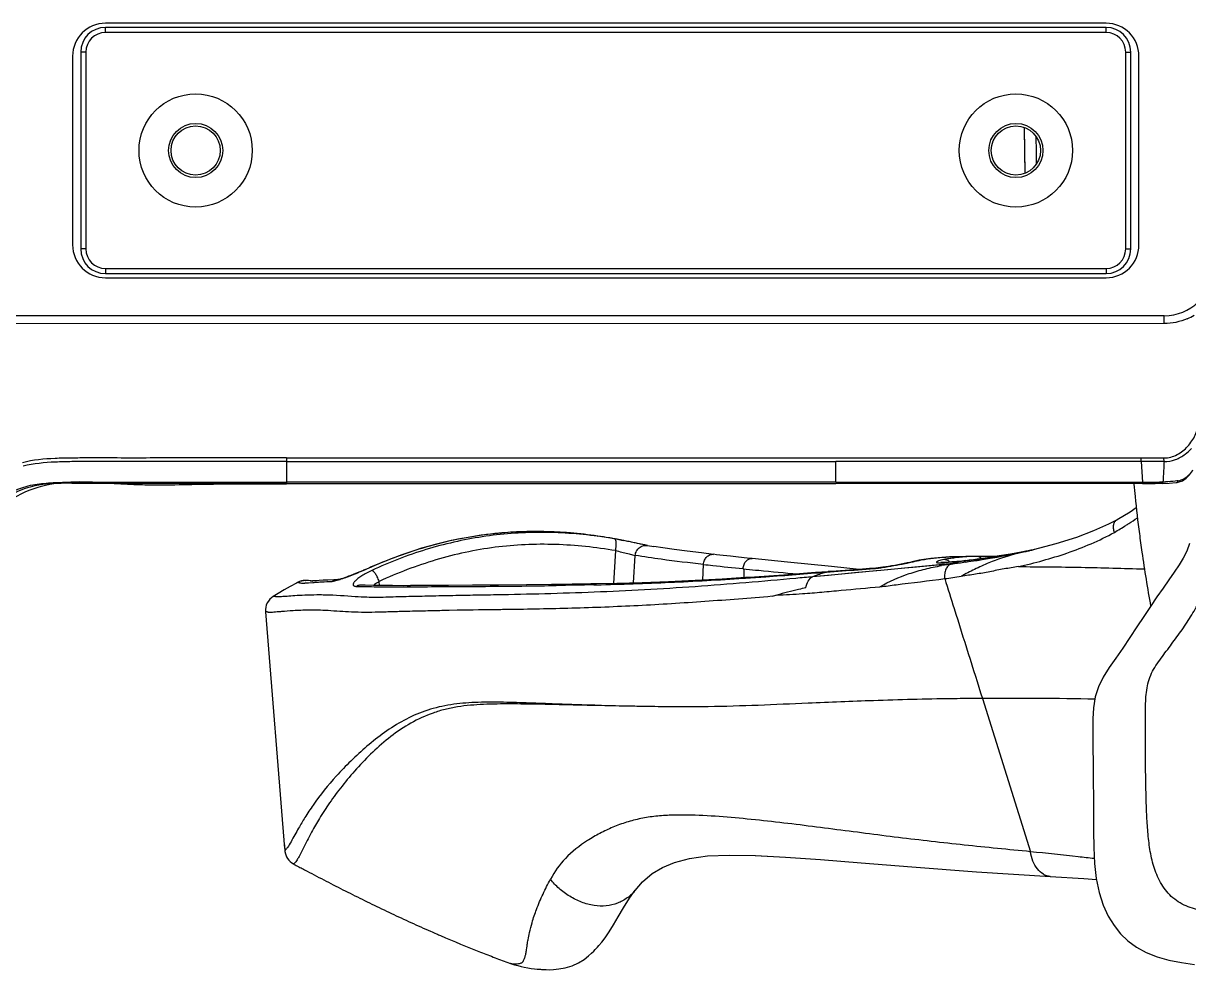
# Model space of a CAD drawing. Header units: millimetres. Extents: x -73584 to -37571, y -61249 to -50748.
# Drawn here: x -53164.8 to -53093.7, y -59255.7 to -59198 of the extents above; entities that cross this region are included whole.
import ezdxf

# ---------------------------------------------------------------- set-up
doc = ezdxf.new("R2010")
doc.units = ezdxf.units.MM
doc.header["$LTSCALE"] = 200
doc.layers.add('DIM', color=3, linetype='Continuous')
doc.layers.add('LAY0001_1', color=7, linetype='Continuous')

# ---------------------------------------------------------------- blocks, each defined once
blk = doc.blocks.new('12586')
at = {"color": 7, "linetype": 'Continuous'}
for p, q in [((-40186.147, -54871.671), (-40247.147, -54871.671)), ((-40247.147, -54872.231), (-40247.147, -54871.921)), ((-40186.147, -54871.921), (-40247.147, -54871.921)), ((-40186.147, -54872.231), (-40247.147, -54872.231)), ((-40186.147, -54872.231), (-40186.147, -54871.921)), ((-40249.147, -54873.671), (-40249.147, -54885.171)), ((-40248.647, -54873.421), (-40248.647, -54885.421)), ((-40248.337, -54873.421), (-40248.647, -54873.421)), ((-40248.337, -54873.421), (-40248.337, -54885.421)), ((-40184.957, -54885.421), (-40184.957, -54873.421)), ((-40184.957, -54873.421), (-40184.647, -54873.421)), ((-40184.647, -54885.421), (-40184.647, -54873.421)), ((-40184.147, -54885.171), (-40184.147, -54873.671)), ((-40191.154, -54878.014), (-40191.103, -54880.81)), ((-40190.401, -54879.475), (-40190.413, -54878.585)), ((-40190.401, -54879.475), (-40190.412, -54878.585)), ((-40190.39, -54880.222), (-40190.401, -54879.475)), ((-40190.391, -54880.222), (-40190.401, -54879.475)), ((-40248.337, -54885.421), (-40248.647, -54885.421)), ((-40184.957, -54885.421), (-40184.647, -54885.421)), ((-40247.147, -54886.611), (-40247.147, -54886.921)), ((-40247.147, -54886.611), (-40186.147, -54886.611)), ((-40247.147, -54886.921), (-40186.147, -54886.921)), ((-40247.147, -54887.171), (-40186.147, -54887.171)), ((-40186.147, -54886.611), (-40186.147, -54886.921)), ((-40182.606, -54889.487), (-40262.049, -54889.487)), ((-40182.606, -54889.971), (-40260.956, -54889.975)), ((-40182.606, -54889.971), (-40182.606, -54889.487)), ((-40236.1, -54898.155), (-40236.1, -54899.712)), ((-40236.1, -54898.155), (-40202.614, -54898.155)), ((-40236.1, -54898.376), (-40202.614, -54898.375)), ((-40202.614, -54898.155), (-40184.018, -54898.154)), ((-40202.614, -54899.625), (-40202.614, -54898.375)), ((-40184.018, -54898.375), (-40202.614, -54898.375)), ((-40184.018, -54898.375), (-40184.018, -54898.154)), ((-40182.621, -54898.373), (-40184.018, -54898.375)), ((-40184.018, -54898.375), (-40183.936, -54899.622)), ((-40182.621, -54898.373), (-40182.622, -54898.153)), ((-40237.356, -54899.625), (-40236.1, -54899.625)), ((-40237.356, -54899.626), (-40236.1, -54899.626)), ((-40202.614, -54899.625), (-40236.1, -54899.625)), ((-40236.1, -54899.712), (-40202.614, -54899.708)), ((-40202.614, -54899.625), (-40183.936, -54899.622)), ((-40183.933, -54899.705), (-40202.614, -54899.708)), ((-40182.895, -54899.619), (-40182.686, -54899.617)), ((-40182.895, -54899.619), (-40182.686, -54899.617))]:
    blk.add_line(p, q, dxfattribs=at)
for points in [[(-40191.154, -54878.014), (-40191.127, -54879.551), (-40191.102, -54880.81)], [(-40182.621, -54898.373), (-40182.854, -54898.374), (-40183.086, -54898.374), (-40183.319, -54898.374), (-40183.552, -54898.375), (-40183.785, -54898.375), (-40184.018, -54898.375)], [(-40181.825, -54899.643), (-40181.757, -54899.631), (-40181.501, -54899.541), (-40181.27, -54899.392), (-40181.066, -54899.193), (-40180.892, -54898.942), (-40180.858, -54898.877)], [(-40182.683, -54899.705), (-40182.297, -54899.69), (-40181.871, -54899.649), (-40181.824, -54899.643)], [(-40181.059, -54903.363), (-40181.224, -54903.828), (-40181.444, -54904.256), (-40181.706, -54904.676), (-40182.005, -54905.12), (-40182.331, -54905.587), (-40182.682, -54906.089), (-40183.053, -54906.626), (-40183.442, -54907.2), (-40183.847, -54907.806), (-40184.273, -54908.448), (-40184.704, -54909.099), (-40185.129, -54909.739), (-40185.551, -54910.357), (-40185.958, -54910.932), (-40186.321, -54911.504), (-40186.61, -54912.098), (-40186.812, -54912.72), (-40186.919, -54913.375), (-40186.958, -54914.056), (-40186.966, -54914.76), (-40186.961, -54915.489)], [(-40186.961, -54915.489), (-40186.942, -54917.053), (-40186.933, -54917.902), (-40186.927, -54918.812), (-40186.922, -54919.835), (-40186.919, -54920.887), (-40186.908, -54921.889), (-40186.864, -54922.857), (-40186.757, -54923.782), (-40186.574, -54924.641), (-40186.323, -54925.403), (-40186.015, -54926.074), (-40185.668, -54926.646), (-40185.275, -54927.145), (-40184.821, -54927.585), (-40184.302, -54927.966), (-40183.703, -54928.292), (-40183.038, -54928.552), (-40182.321, -54928.752), (-40181.564, -54928.901), (-40180.77, -54929.01)]]:
    blk.add_lwpolyline(points, dxfattribs=at)
for centre, radius in [((-40241.647, -54879.421), 3.45), ((-40191.647, -54879.421), 3.45), ((-40241.647, -54879.421), 1.65), ((-40241.647, -54879.421), 1.5), ((-40191.647, -54879.421), 1.65), ((-40191.647, -54879.421), 1.5)]:
    blk.add_circle(centre, radius, dxfattribs=at)
for centre, radius, start, end in [((-40247.147, -54873.671), 2, 90, 180), ((-40247.147, -54873.421), 1.5, 90, 180), ((-40247.147, -54873.421), 1.19, 90, 180), ((-40186.147, -54873.671), 2, 0, 90), ((-40186.147, -54873.421), 1.5, 0, 90), ((-40186.147, -54873.421), 1.19, 0, 90), ((-40247.147, -54885.171), 2, 180, 270), ((-40247.147, -54885.421), 1.5, 180, 270), ((-40247.147, -54885.421), 1.19, 180, 270), ((-40186.147, -54885.171), 2, 270, 0), ((-40186.147, -54885.421), 1.5, 270, 0), ((-40186.147, -54885.421), 1.19, 270, 0), ((-40182.606, -54886.487), 3, 270, 357), ((-40182.576, -54886.524), 3.435, 293.48593, 301.57318), ((-40183.95, -54403.374), 494.781, 269.99214, 270.15387), ((-40183.56, -54865.466), 34.158, 269.36885, 270.41534), ((-40183.936, -54807.815), 91.89, 270.00206, 270.78114), ((-40184.209, -54780.515), 119.111, 270.4315, 270.63223), ((-40182.74, -54892.624), 6.993, 270.44537, 271.74839)]:
    blk.add_arc(centre, radius, start, end, dxfattribs=at)
for points in [[(-40181.207, -54889.674), (-40181.644, -54889.864), (-40182.129, -54889.966), (-40182.606, -54889.971)], [(-40181.323, -54897.921), (-40181.185, -54897.818), (-40181.056, -54897.7), (-40180.939, -54897.572)]]:
    blk.add_open_spline(points, degree=3, dxfattribs=at)
for points, knots in [([(-40182.622, -54898.153), (-40182.347, -54898.153), (-40181.791, -54898.005), (-40181.141, -54897.471), (-40180.682, -54896.773), (-40180.511, -54896.243), (-40180.454, -54895.974)], [0, 0, 0, 0, 0.249729, 0.499767, 0.750008, 1, 1, 1, 1]), ([(-40182.621, -54898.373), (-40182.386, -54898.373), (-40181.919, -54898.288), (-40181.507, -54898.059), (-40181.323, -54897.921)], [0, 0, 0, 0, 0.505443, 1, 1, 1, 1]), ([(-40236.1, -54898.156), (-40237.443, -54898.156), (-40240.13, -54898.157), (-40243.49, -54898.155), (-40246.176, -54898.16), (-40247.855, -54898.151), (-40249.2, -54898.159), (-40250.542, -54898.185), (-40251.554, -54898.28), (-40252.204, -54898.443)], [0, 0, 0, 0, 0.250029, 0.500048, 0.625089, 0.749955, 0.812497, 0.875288, 1, 1, 1, 1]), ([(-40236.1, -54898.376), (-40237.443, -54898.376), (-40240.13, -54898.377), (-40243.489, -54898.374), (-40246.176, -54898.379), (-40247.854, -54898.37), (-40249.195, -54898.378), (-40250.518, -54898.406), (-40251.514, -54898.498), (-40252.149, -54898.658)], [0, 0, 0, 0, 0.250891, 0.501775, 0.627241, 0.752539, 0.815114, 0.877624, 1, 1, 1, 1]), ([(-40182.621, -54898.373), (-40182.625, -54898.473), (-40182.645, -54898.888), (-40182.665, -54899.302), (-40182.686, -54899.617)], [0, 0, 0, 0, 0.241128, 1, 1, 1, 1]), ([(-40181.752, -54899.543), (-40181.693, -54899.533), (-40181.454, -54899.47), (-40181.243, -54899.32), (-40181.116, -54899.184)], [0, 0, 0, 0, 0.242362, 1, 1, 1, 1]), ([(-40236.1, -54899.712), (-40236.951, -54899.711), (-40238.654, -54899.706), (-40241.209, -54899.704), (-40243.764, -54899.707), (-40246.321, -54899.7), (-40248.866, -54899.726), (-40251.029, -54899.656), (-40252.663, -54900.222), (-40253.745, -54900.937), (-40254.592, -54901.908), (-40255.093, -54902.598), (-40255.356, -54902.935)], [0, 0, 0, 0, 0.124879, 0.249769, 0.37466, 0.49955, 0.624428, 0.749305, 0.812272, 0.874888, 0.93725, 1, 1, 1, 1]), ([(-40254.666, -54901.949), (-40254.421, -54901.658), (-40253.947, -54901.088), (-40253.12, -54900.345), (-40252.119, -54899.875), (-40251.025, -54899.694), (-40249.904, -54899.633), (-40248.767, -54899.626), (-40247.627, -54899.623), (-40246.105, -54899.627), (-40244.203, -54899.625), (-40241.921, -54899.625), (-40239.638, -54899.626), (-40238.116, -54899.626), (-40237.356, -54899.626)], [0, 0, 0, 0, 0.062968, 0.12315, 0.182735, 0.243492, 0.305968, 0.368988, 0.432009, 0.495142, 0.621361, 0.747569, 0.873787, 1, 1, 1, 1]), ([(-40252.743, -54900.584), (-40252.135, -54900.239), (-40250.823, -54899.695), (-40248.705, -54899.547), (-40246.956, -54899.682), (-40245.545, -54899.767), (-40244.14, -54899.799), (-40242.392, -54899.778), (-40240.296, -54899.733), (-40238.199, -54899.735), (-40236.8, -54899.741), (-40236.1, -54899.741)], [0, 0, 0, 0, 0.124871, 0.248647, 0.374984, 0.438198, 0.500961, 0.625697, 0.750209, 0.875052, 1, 1, 1, 1]), ([(-40184.463, -54899.757), (-40184.439, -54900.006), (-40184.338, -54901.011), (-40184.22, -54902.014), (-40184.122, -54902.768)], [0, 0, 0, 0, 0.247115, 1, 1, 1, 1]), ([(-40183.936, -54899.622), (-40183.936, -54899.638), (-40183.934, -54899.67), (-40183.936, -54899.693), (-40183.933, -54899.716), (-40183.933, -54899.708), (-40183.933, -54899.705)], [0, 0, 0, 0, 0.487053, 0.88591, 0.918155, 1, 1, 1, 1]), ([(-40182.683, -54899.704), (-40182.684, -54899.701), (-40182.683, -54899.672), (-40182.685, -54899.643), (-40182.686, -54899.617)], [0, 0, 0, 0, 0.080034, 1, 1, 1, 1]), ([(-40181.752, -54899.543), (-40181.814, -54899.553), (-40182.071, -54899.589), (-40182.33, -54899.607), (-40182.527, -54899.614)], [0, 0, 0, 0, 0.241854, 1, 1, 1, 1]), ([(-40181.824, -54899.643), (-40181.816, -54899.642), (-40181.776, -54899.624), (-40181.76, -54899.576), (-40181.752, -54899.543)], [0, 0, 0, 0, 0.19033, 1, 1, 1, 1]), ([(-40173.907, -54926.043), (-40174.264, -54926.042), (-40174.983, -54926.038), (-40176.061, -54926.027), (-40177.143, -54926.007), (-40178.224, -54925.972), (-40179.302, -54925.905), (-40180.196, -54925.783), (-40180.893, -54925.6), (-40181.398, -54925.407), (-40181.872, -54925.142), (-40182.282, -54924.788), (-40182.622, -54924.369), (-40182.9, -54923.91), (-40183.119, -54923.425), (-40183.342, -54922.752), (-40183.514, -54921.877), (-40183.622, -54920.809), (-40183.682, -54919.731), (-40183.717, -54918.65), (-40183.738, -54917.569), (-40183.749, -54916.488), (-40183.752, -54915.406), (-40183.753, -54914.505), (-40183.75, -54913.785), (-40183.749, -54913.245), (-40183.73, -54912.705), (-40183.665, -54912.17), (-40183.535, -54911.647), (-40183.328, -54911.147), (-40183.044, -54910.685), (-40182.618, -54910.104), (-40182.068, -54909.389), (-40181.54, -54908.659), (-40181.143, -54908.058), (-40180.765, -54907.445), (-40180.317, -54906.661), (-40179.9, -54905.86), (-40179.589, -54905.209), (-40179.293, -54904.553), (-40179.037, -54903.878), (-40178.886, -54903.267), (-40178.826, -54902.912), (-40178.787, -54902.555), (-40178.771, -54902.106), (-40178.774, -54901.566), (-40178.773, -54901.024), (-40178.773, -54900.663), (-40178.773, -54900.483)], [0, 0, 0, 0, 0.031071, 0.062409, 0.09375, 0.125084, 0.156444, 0.187635, 0.203244, 0.218953, 0.234579, 0.250142, 0.265746, 0.281253, 0.296631, 0.31197, 0.342748, 0.37387, 0.405227, 0.436551, 0.467852, 0.499193, 0.53056, 0.561861, 0.577491, 0.593148, 0.608791, 0.624388, 0.639958, 0.655507, 0.671171, 0.686929, 0.718158, 0.749534, 0.765195, 0.780797, 0.812136, 0.843592, 0.859268, 0.874883, 0.906112, 0.921777, 0.929584, 0.93737, 0.952948, 0.968605, 0.984314, 1, 1, 1, 1]), ([(-40184.122, -54902.768), (-40184.073, -54903.143), (-40183.872, -54904.622), (-40183.635, -54906.096), (-40183.436, -54907.192)], [0, 0, 0, 0, 0.253272, 1, 1, 1, 1])]:
    blk.add_open_spline(points, degree=3, knots=knots, dxfattribs=at)
at = {"layer": 'LAY0001_1', "color": 7, "linetype": 'Continuous'}
for p, q in [((-40185.481, -54901.915), (-40185.999, -54902.182)), ((-40185.483, -54901.916), (-40185.481, -54901.915)), ((-40217.142, -54902.913), (-40217.14, -54902.913)), ((-40215.844, -54903.135), (-40216.093, -54903.09)), ((-40215.899, -54903.123), (-40215.927, -54903.118)), ((-40215.861, -54903.131), (-40215.909, -54903.121)), ((-40215.758, -54903.151), (-40215.848, -54903.134)), ((-40214.105, -54903.489), (-40213.727, -54903.55)), ((-40189.216, -54903.39), (-40190.603, -54903.75)), ((-40216.048, -54903.802), (-40216.173, -54905.805)), ((-40214.956, -54905.771), (-40214.852, -54904.095)), ((-40210.807, -54903.942), (-40211.688, -54903.833)), ((-40210.079, -54904.028), (-40210.807, -54903.942)), ((-40209.904, -54904.048), (-40210.08, -54904.027)), ((-40195.613, -54904.187), (-40195.594, -54904.186)), ((-40195.168, -54904.179), (-40195.594, -54904.186)), ((-40194.692, -54904.167), (-40195.168, -54904.179)), ((-40194.329, -54904.156), (-40194.692, -54904.167)), ((-40194.046, -54904.15), (-40194.329, -54904.156)), ((-40193.887, -54904.149), (-40194.039, -54904.15)), ((-40193.851, -54904.304), (-40193.746, -54904.288)), ((-40193.851, -54904.304), (-40193.746, -54904.289)), ((-40193.825, -54904.299), (-40193.851, -54904.304)), ((-40191.016, -54903.839), (-40191.334, -54903.901)), ((-40190.894, -54903.815), (-40191.038, -54903.844)), ((-40191.038, -54903.844), (-40191.016, -54903.839)), ((-40191.016, -54903.839), (-40190.99, -54903.834)), ((-40191.016, -54903.839), (-40190.989, -54903.834)), ((-40190.731, -54903.78), (-40190.894, -54903.815)), ((-40190.847, -54903.804), (-40190.789, -54903.792)), ((-40190.847, -54903.805), (-40190.789, -54903.794)), ((-40190.789, -54903.792), (-40190.603, -54903.75)), ((-40190.789, -54903.794), (-40190.743, -54903.783)), ((-40190.743, -54903.783), (-40190.683, -54903.769)), ((-40190.579, -54903.745), (-40190.731, -54903.78)), ((-40190.683, -54903.769), (-40190.603, -54903.751)), ((-40190.541, -54903.736), (-40190.603, -54903.75)), ((-40231.229, -54904.921), (-40231.407, -54904.998)), ((-40231.055, -54904.845), (-40231.234, -54904.924)), ((-40230.98, -54904.811), (-40231.059, -54904.847)), ((-40230.98, -54904.811), (-40231.055, -54904.845)), ((-40230.98, -54904.811), (-40230.946, -54904.809)), ((-40230.946, -54904.809), (-40230.975, -54904.821)), ((-40210.73, -54905.598), (-40210.692, -54904.645)), ((-40208.228, -54904.914), (-40208.082, -54904.928)), ((-40201.195, -54904.945), (-40202.893, -54904.776)), ((-40200.175, -54905.039), (-40202.676, -54905.274)), ((-40200.567, -54904.898), (-40201.195, -54904.945)), ((-40200.773, -54904.926), (-40200.273, -54904.887)), ((-40200.773, -54904.926), (-40200.273, -54904.887)), ((-40200.192, -54904.869), (-40200.567, -54904.898)), ((-40200.193, -54904.869), (-40200.273, -54904.887)), ((-40199.872, -54905.011), (-40200.175, -54905.039)), ((-40198.429, -54904.872), (-40199.873, -54905.01)), ((-40198.428, -54904.873), (-40199.872, -54905.011)), ((-40196.959, -54904.731), (-40198.429, -54904.872)), ((-40197.934, -54904.825), (-40198.428, -54904.873)), ((-40197.968, -54904.483), (-40198.118, -54904.516)), ((-40197.971, -54904.483), (-40197.968, -54904.483)), ((-40197.968, -54904.483), (-40197.906, -54904.474)), ((-40197.968, -54904.488), (-40197.906, -54904.474)), ((-40196.204, -54904.658), (-40197.934, -54904.825)), ((-40195.465, -54904.587), (-40196.959, -54904.731)), ((-40195.888, -54904.628), (-40196.204, -54904.658)), ((-40195.953, -54904.529), (-40195.751, -54904.511)), ((-40195.899, -54904.519), (-40195.953, -54904.529)), ((-40195.95, -54904.528), (-40195.749, -54904.51)), ((-40195.55, -54904.489), (-40195.899, -54904.519)), ((-40195.465, -54904.587), (-40195.888, -54904.628)), ((-40195.789, -54904.644), (-40195.589, -54904.617)), ((-40195.788, -54904.644), (-40195.59, -54904.618)), ((-40195.749, -54904.51), (-40195.348, -54904.475)), ((-40195.348, -54904.475), (-40195.148, -54904.458)), ((-40195.348, -54904.475), (-40195.149, -54904.458)), ((-40195.149, -54904.458), (-40194.754, -54904.423)), ((-40195.148, -54904.458), (-40194.751, -54904.422)), ((-40194.83, -54904.513), (-40194.699, -54904.494)), ((-40194.83, -54904.513), (-40194.698, -54904.494)), ((-40194.71, -54904.415), (-40194.751, -54904.422)), ((-40194.749, -54904.422), (-40194.448, -54904.383)), ((-40194.449, -54904.384), (-40194.298, -54904.364)), ((-40194.448, -54904.383), (-40194.298, -54904.364)), ((-40194.298, -54904.364), (-40194.148, -54904.344)), ((-40194.298, -54904.364), (-40194.149, -54904.344)), ((-40235.431, -54905.742), (-40235.506, -54905.783)), ((-40235.431, -54905.742), (-40235.43, -54905.742)), ((-40235.313, -54905.688), (-40235.429, -54905.741)), ((-40235.426, -54905.74), (-40235.425, -54905.739)), ((-40235.197, -54905.651), (-40235.316, -54905.689)), ((-40235.196, -54905.651), (-40235.23, -54905.662)), ((-40235.127, -54905.637), (-40235.196, -54905.651)), ((-40235.119, -54905.635), (-40235.121, -54905.636)), ((-40235.109, -54905.633), (-40235.119, -54905.635)), ((-40235.094, -54905.631), (-40235.109, -54905.633)), ((-40235.078, -54905.629), (-40235.095, -54905.631)), ((-40235.061, -54905.626), (-40235.079, -54905.629)), ((-40235.044, -54905.624), (-40235.061, -54905.626)), ((-40235.028, -54905.623), (-40235.045, -54905.624)), ((-40235.012, -54905.621), (-40235.029, -54905.623)), ((-40234.996, -54905.62), (-40235.013, -54905.621)), ((-40234.982, -54905.619), (-40234.997, -54905.62)), ((-40234.97, -54905.618), (-40234.983, -54905.619)), ((-40234.96, -54905.618), (-40234.971, -54905.618)), ((-40234.786, -54905.615), (-40234.969, -54905.617)), ((-40234.964, -54905.618), (-40234.961, -54905.618)), ((-40234.963, -54905.618), (-40234.95, -54905.617)), ((-40234.948, -54905.617), (-40234.961, -54905.618)), ((-40234.948, -54905.617), (-40234.953, -54905.618)), ((-40234.769, -54905.617), (-40234.777, -54905.617)), ((-40234.582, -54905.653), (-40234.769, -54905.617)), ((-40234.767, -54905.759), (-40234.494, -54905.739)), ((-40234.764, -54905.758), (-40234.492, -54905.739)), ((-40234.496, -54905.687), (-40234.582, -54905.653)), ((-40232.94, -54905.566), (-40232.95, -54905.567)), ((-40232.901, -54905.557), (-40232.94, -54905.566)), ((-40232.918, -54905.566), (-40232.92, -54905.566)), ((-40232.842, -54905.542), (-40232.902, -54905.557)), ((-40230.448, -54905.925), (-40230.457, -54905.676)), ((-40230.448, -54905.925), (-40230.457, -54905.676)), ((-40208.25, -54905.483), (-40208.126, -54905.475)), ((-40208.25, -54905.483), (-40208.126, -54905.475)), ((-40202.677, -54905.274), (-40204.041, -54905.399)), ((-40203.08, -54905.311), (-40204.041, -54905.399)), ((-40203.202, -54905.108), (-40203.104, -54905.102)), ((-40203.201, -54905.108), (-40202.724, -54905.074)), ((-40203.105, -54905.084), (-40203.201, -54905.108)), ((-40203.101, -54905.084), (-40203.105, -54905.084)), ((-40203.104, -54905.102), (-40202.724, -54905.074)), ((-40202.676, -54905.274), (-40203.08, -54905.311)), ((-40231.588, -54905.905), (-40231.59, -54905.905)), ((-40231.584, -54905.905), (-40231.588, -54905.905)), ((-40228.746, -54906.008), (-40228.522, -54906.006)), ((-40220.114, -54905.936), (-40219.664, -54905.926)), ((-40220.112, -54905.934), (-40219.931, -54905.931)), ((-40219.931, -54905.931), (-40219.663, -54905.926)), ((-40217.377, -54905.888), (-40217.201, -54905.883)), ((-40217.377, -54905.888), (-40217.202, -54905.883)), ((-40237.39, -54907.526), (-40236.22, -54921.946)), ((-40228.587, -54907.503), (-40228.645, -54907.504)), ((-40228.587, -54907.505), (-40228.644, -54907.507)), ((-40225.695, -54907.439), (-40226.183, -54907.449)), ((-40224.735, -54907.423), (-40224.806, -54907.424)), ((-40224.734, -54907.423), (-40224.806, -54907.424)), ((-40224.399, -54907.417), (-40224.735, -54907.423)), ((-40224.237, -54907.415), (-40224.399, -54907.417)), ((-40224.234, -54907.416), (-40224.397, -54907.418)), ((-40193.689, -54912.81), (-40190.757, -54922.147)), ((-40236.237, -54921.731), (-40236.208, -54922.089)), ((-40236.226, -54921.862), (-40236.213, -54922.034)), ((-40236.208, -54922.089), (-40236.208, -54922.09)), ((-40236.208, -54922.089), (-40236.208, -54922.089)), ((-40236.208, -54922.089), (-40236.208, -54922.09)), ((-40236.208, -54922.09), (-40236.208, -54922.09)), ((-40214.845, -54924.49), (-40214.858, -54924.507)), ((-40222.514, -54928.932), (-40222.386, -54928.976))]:
    blk.add_line(p, q, dxfattribs=at)
for points in [[(-40184.312, -54901.186), (-40184.689, -54901.451), (-40185.483, -54901.916)], [(-40185.999, -54902.182), (-40186.913, -54902.595), (-40187.956, -54902.992), (-40189.216, -54903.39), (-40190.133, -54903.628)], [(-40217.142, -54902.913), (-40218.647, -54902.736), (-40220.517, -54902.639), (-40222.385, -54902.68), (-40224.241, -54902.865), (-40226.074, -54903.192), (-40227.874, -54903.657), (-40229.632, -54904.255), (-40230.98, -54904.811)], [(-40215.726, -54903.157), (-40215.798, -54903.143), (-40215.862, -54903.131)], [(-40214.715, -54903.362), (-40214.78, -54903.348), (-40214.848, -54903.334), (-40214.918, -54903.319), (-40214.992, -54903.303), (-40215.069, -54903.287), (-40215.147, -54903.271), (-40215.229, -54903.254), (-40215.313, -54903.238), (-40215.398, -54903.22), (-40215.486, -54903.203), (-40215.575, -54903.186), (-40215.666, -54903.168), (-40215.758, -54903.151)], [(-40215.54, -54903.192), (-40215.54, -54903.192), (-40215.539, -54903.191), (-40215.54, -54903.19), (-40215.539, -54903.19), (-40215.54, -54903.189), (-40215.539, -54903.188), (-40215.539, -54903.188), (-40215.539, -54903.187), (-40215.539, -54903.186), (-40215.539, -54903.186), (-40215.539, -54903.185), (-40215.539, -54903.185), (-40215.539, -54903.184)], [(-40214.391, -54903.431), (-40214.486, -54903.411), (-40214.538, -54903.4), (-40214.594, -54903.388), (-40214.715, -54903.362)], [(-40214.105, -54903.489), (-40214.107, -54903.489), (-40214.116, -54903.487), (-40214.127, -54903.485), (-40214.143, -54903.482), (-40214.163, -54903.479), (-40214.186, -54903.474), (-40214.212, -54903.469), (-40214.241, -54903.463), (-40214.274, -54903.456), (-40214.31, -54903.448), (-40214.349, -54903.44), (-40214.391, -54903.431)], [(-40211.688, -54903.833), (-40212.477, -54903.729), (-40213.16, -54903.634), (-40213.727, -54903.55)], [(-40207.728, -54904.285), (-40208.023, -54904.253), (-40208.548, -54904.197), (-40209.035, -54904.145), (-40209.487, -54904.095), (-40209.904, -54904.048)], [(-40202.893, -54904.776), (-40205.562, -54904.508), (-40207.728, -54904.285)], [(-40195.616, -54904.187), (-40196.162, -54904.21), (-40196.841, -54904.278), (-40197.539, -54904.392), (-40197.97, -54904.484)], [(-40193.824, -54904.299), (-40194.001, -54904.323), (-40194.239, -54904.355), (-40194.487, -54904.387), (-40194.71, -54904.415)], [(-40193.374, -54904.156), (-40193.551, -54904.153), (-40193.725, -54904.15), (-40193.887, -54904.149)], [(-40191.334, -54903.901), (-40191.981, -54904.017), (-40192.662, -54904.128), (-40193.375, -54904.236), (-40193.825, -54904.299)], [(-40192.924, -54904.168), (-40193.019, -54904.165), (-40193.195, -54904.161), (-40193.374, -54904.156)], [(-40231.4, -54904.995), (-40231.576, -54905.07), (-40231.739, -54905.138), (-40231.896, -54905.202), (-40232.047, -54905.262), (-40232.191, -54905.318), (-40232.327, -54905.37), (-40232.455, -54905.416), (-40232.571, -54905.457), (-40232.676, -54905.492), (-40232.767, -54905.52), (-40232.844, -54905.542)], [(-40201.188, -54904.945), (-40201.781, -54904.989), (-40202.347, -54905.03), (-40202.885, -54905.068), (-40203.101, -54905.083)], [(-40199.873, -54905.01), (-40201.289, -54905.144), (-40202.677, -54905.274)], [(-40198.118, -54904.516), (-40198.28, -54904.551), (-40198.458, -54904.588), (-40198.646, -54904.626), (-40198.838, -54904.664), (-40199.032, -54904.7), (-40199.223, -54904.735), (-40199.408, -54904.767), (-40199.584, -54904.795), (-40199.749, -54904.819), (-40199.9, -54904.839), (-40200.037, -54904.855), (-40200.156, -54904.866), (-40200.192, -54904.869)], [(-40195.899, -54904.519), (-40195.986, -54904.526), (-40196.061, -54904.53), (-40196.124, -54904.533), (-40196.174, -54904.534), (-40196.21, -54904.533), (-40196.216, -54904.533)], [(-40195.751, -54904.511), (-40195.549, -54904.493), (-40195.348, -54904.475)], [(-40194.696, -54904.413), (-40194.935, -54904.435), (-40195.239, -54904.461), (-40195.55, -54904.489)], [(-40194.751, -54904.422), (-40194.6, -54904.403), (-40194.449, -54904.384)], [(-40235.116, -54905.635), (-40235.087, -54905.63), (-40235.069, -54905.628), (-40235.104, -54905.633), (-40235.197, -54905.651)], [(-40234.587, -54905.653), (-40234.598, -54905.649), (-40234.786, -54905.615)], [(-40232.95, -54905.567), (-40233.226, -54905.576), (-40233.584, -54905.592), (-40233.874, -54905.609), (-40234.107, -54905.625), (-40234.287, -54905.637), (-40234.424, -54905.646), (-40234.525, -54905.651), (-40234.594, -54905.653), (-40234.637, -54905.653), (-40234.652, -54905.653)], [(-40231.567, -54905.066), (-40231.73, -54905.134), (-40231.886, -54905.198), (-40232.037, -54905.258), (-40232.181, -54905.315), (-40232.319, -54905.367), (-40232.447, -54905.414), (-40232.565, -54905.455), (-40232.672, -54905.49), (-40232.764, -54905.52), (-40232.842, -54905.542)], [(-40208.128, -54905.447), (-40209.548, -54905.535), (-40211.207, -54905.623), (-40212.832, -54905.696), (-40214.422, -54905.755), (-40215.976, -54905.801), (-40217.204, -54905.829)], [(-40203.105, -54905.084), (-40203.857, -54905.143), (-40204.843, -54905.219), (-40205.793, -54905.289), (-40206.706, -54905.353), (-40207.583, -54905.412), (-40208.128, -54905.447)], [(-40235.506, -54905.783), (-40235.878, -54905.988), (-40236.246, -54906.196), (-40236.609, -54906.409), (-40236.912, -54906.591)], [(-40228.516, -54905.933), (-40228.994, -54905.937), (-40229.638, -54905.935), (-40230.24, -54905.929), (-40230.8, -54905.919), (-40231.313, -54905.909), (-40231.584, -54905.905)], [(-40219.934, -54905.874), (-40221.484, -54905.89), (-40223.187, -54905.903), (-40224.769, -54905.912), (-40226.227, -54905.918), (-40227.556, -54905.924), (-40228.517, -54905.933)], [(-40217.203, -54905.829), (-40217.549, -54905.834), (-40218.135, -54905.843), (-40218.695, -54905.852), (-40219.23, -54905.861), (-40219.74, -54905.87), (-40219.936, -54905.874)], [(-40236.208, -54922.089), (-40236.206, -54922.114), (-40236.203, -54922.14), (-40236.199, -54922.164), (-40236.195, -54922.186), (-40236.192, -54922.206), (-40236.188, -54922.223), (-40236.185, -54922.236), (-40236.183, -54922.245), (-40236.183, -54922.247)], [(-40214.858, -54924.507), (-40214.413, -54923.989), (-40213.825, -54923.478), (-40213.191, -54923.099), (-40212.449, -54922.796), (-40211.541, -54922.552), (-40210.448, -54922.404), (-40209.121, -54922.351), (-40207.531, -54922.38), (-40205.693, -54922.475), (-40203.559, -54922.625), (-40201.084, -54922.824)], [(-40214.413, -54923.989), (-40213.825, -54923.478), (-40213.191, -54923.099), (-40212.449, -54922.796), (-40211.54, -54922.552), (-40210.446, -54922.404), (-40209.12, -54922.351), (-40207.53, -54922.38), (-40205.692, -54922.475), (-40203.558, -54922.625), (-40201.083, -54922.824)], [(-40201.084, -54922.824), (-40198, -54923.076), (-40194.048, -54923.365)], [(-40198.001, -54923.076), (-40194.048, -54923.365), (-40189.548, -54923.654)], [(-40189.552, -54923.654), (-40187.51, -54923.788), (-40186.745, -54923.841)], [(-40222.005, -54929.089), (-40221.807, -54929.139), (-40221.611, -54929.182), (-40221.399, -54929.223), (-40221.192, -54929.255), (-40220.997, -54929.28), (-40220.834, -54929.296), (-40220.734, -54929.304), (-40220.664, -54929.309), (-40220.619, -54929.313), (-40220.56, -54929.318), (-40220.442, -54929.326), (-40220.282, -54929.333), (-40220.091, -54929.335), (-40219.842, -54929.327), (-40219.503, -54929.293), (-40219.117, -54929.22), (-40218.703, -54929.093), (-40218.307, -54928.914), (-40217.966, -54928.707), (-40217.691, -54928.497), (-40217.507, -54928.333), (-40217.378, -54928.205), (-40217.287, -54928.109), (-40217.215, -54928.031), (-40217.153, -54927.961), (-40217.062, -54927.859), (-40216.894, -54927.659), (-40216.683, -54927.388), (-40216.437, -54927.035), (-40216.17, -54926.612), (-40215.885, -54926.121), (-40215.564, -54925.565), (-40215.201, -54924.985), (-40214.845, -54924.49)], [(-40222.384, -54928.976), (-40222.215, -54929.03), (-40222.005, -54929.089)]]:
    blk.add_lwpolyline(points, dxfattribs=at)
for centre, radius, start, end in [((-40220.907, -54926.854), 24.217, 93.64078, 95.34928), ((-40220.895, -54927.045), 24.409, 91.97164, 93.6408), ((-40220.888, -54927.275), 24.638, 89.41176, 91.97011), ((-40220.893, -54927.746), 25.109, 87.50001, 89.41015), ((-40220.922, -54928.396), 25.76, 85.26738, 87.49853), ((-40221.001, -54929.307), 26.675, 81.67691, 85.25949), ((-40198.371, -54880.833), 25.29, 300.21581, 302.07511), ((-40220.812, -54929.966), 27.287, 80.03998, 82.27508), ((-40219.772, -54922.865), 20.118, 78.9275, 79.22495), ((-40221.549, -54934), 31.388, 79.30896, 79.52861), ((-40215.778, -54904.167), 1.011, 84.92587, 88.09203), ((-40223.139, -54934.196), 31.929, 75.93661, 76.22868), ((-40219.038, -54903.306), 3.031, 350.5772, 353.12436), ((-40193.752, -54916.412), 12.276, 100.22452, 100.71124), ((-40193.791, -54916.194), 12.056, 99.07636, 100.2265), ((-40195.454, -54914.26), 10.075, 90.90343, 92.64014), ((-40193.848, -54915.836), 11.693, 97.40909, 99.07884), ((-40193.899, -54915.441), 11.295, 95.7067, 97.40874), ((-40193.925, -54915.19), 11.042, 95.03263, 95.70262), ((-40193.938, -54915.041), 10.892, 94.16249, 95.03304), ((-40193.956, -54914.786), 10.636, 92.01059, 94.16703), ((-40203.827, -54831.421), 73.563, 277.55955, 277.79222), ((-40194.035, -54904.52), 0.37, 76.17801, 90.6395), ((-40203.037, -54845.178), 59.898, 278.85793, 279.31694), ((-40201.986, -54844.902), 59.956, 277.89945, 279.39055), ((-40199.74, -54858.823), 45.855, 279.45971, 279.64297), ((-40198.764, -54864.475), 40.12, 279.6209, 280.88966), ((-40197.932, -54868.872), 35.645, 280.91174, 281.15337), ((-40198.421, -54870.328), 34.325, 282.17295, 282.46087), ((-40198.225, -54871.216), 33.415, 282.46042, 282.85798), ((-40197.653, -54870.286), 34.204, 281.23347, 281.47704), ((-40196.54, -54905.076), 11.693, 179.2048, 181.85238), ((-40233.635, -54485.15), 421.06, 274.21004, 274.47628), ((-40192.999, -54922.243), 17.819, 99.28559, 100.3019), ((-40192.914, -54922.755), 18.338, 99.02009, 99.28911), ((-40209.867, -54798.4), 107.173, 277.65592, 278.06577), ((-40191.437, -54920.607), 16.518, 103.28307, 104.11666), ((-40189.797, -54927.581), 23.683, 102.37135, 103.26555), ((-40187.736, -54936.892), 33.219, 102.19222, 102.40388), ((-40205.591, -54828.491), 76.78, 278.15595, 278.62257), ((-40204.068, -54838.588), 66.569, 278.62936, 278.86129), ((-40234.955, -54906.622), 1, 84.15938, 111.0021), ((-40232.886, -54906.493), 0.928, 106.50756, 118.80962), ((-40196.109, -54926.945), 22.96, 109.0923, 110.20842), ((-40196.319, -54926.341), 22.321, 108.33522, 109.0905), ((-40196.434, -54925.993), 21.953, 107.95322, 108.33416), ((-40211.184, -54799.57), 107.024, 278.16486, 278.70206), ((-40201.684, -55962.408), 1056.635, 90.851111, 90.974951), ((-40236.393, -54907.446), 1, 121.23119, 184.62517), ((-40197.986, -54937.197), 31.776, 105.03616, 105.56447), ((-40235.211, -54922.01), 1, 184.66757, 241.90757)]:
    blk.add_arc(centre, radius, start, end, dxfattribs=at)
for points, knots in [([(-40185.644, -54902.687), (-40185.668, -54902.61), (-40185.702, -54902.454), (-40185.696, -54902.227), (-40185.626, -54902.033), (-40185.533, -54901.943), (-40185.483, -54901.916)], [0, 0, 0, 0, 0.286452, 0.55987, 0.797748, 1, 1, 1, 1]), ([(-40184.941, -54902.262), (-40184.883, -54902.225), (-40184.647, -54902.075), (-40184.414, -54901.92), (-40184.242, -54901.8)], [0, 0, 0, 0, 0.249076, 1, 1, 1, 1]), ([(-40223.165, -54902.742), (-40224.504, -54902.868), (-40227.168, -54903.347), (-40229.715, -54904.26), (-40230.946, -54904.809)], [0, 0, 0, 0, 0.499519, 1, 1, 1, 1]), ([(-40217.144, -54902.926), (-40218.308, -54902.769), (-40220.66, -54902.606), (-40224.186, -54902.872), (-40227.638, -54903.661), (-40229.841, -54904.512), (-40230.91, -54905.007)], [0, 0, 0, 0, 0.249774, 0.499467, 0.749463, 1, 1, 1, 1]), ([(-40216.245, -54903.058), (-40216.312, -54903.046), (-40216.61, -54902.994), (-40216.908, -54902.947), (-40217.14, -54902.913)], [0, 0, 0, 0, 0.22473, 1, 1, 1, 1]), ([(-40191.494, -54904.775), (-40190.494, -54904.552), (-40188.488, -54904.005), (-40186.565, -54903.192), (-40185.644, -54902.687)], [0, 0, 0, 0, 0.493555, 1, 1, 1, 1]), ([(-40216.048, -54903.802), (-40217.259, -54903.6), (-40219.71, -54903.336), (-40223.408, -54903.496), (-40227.029, -54904.281), (-40229.338, -54905.16), (-40230.457, -54905.676)], [0, 0, 0, 0, 0.249773, 0.499465, 0.749442, 1, 1, 1, 1]), ([(-40216.011, -54903.102), (-40216.029, -54903.098), (-40216.107, -54903.083), (-40216.185, -54903.069), (-40216.245, -54903.058)], [0, 0, 0, 0, 0.233731, 1, 1, 1, 1]), ([(-40216.064, -54903.109), (-40216.066, -54903.106), (-40216.074, -54903.098), (-40216.084, -54903.091), (-40216.093, -54903.09)], [0, 0, 0, 0, 0.28679, 1, 1, 1, 1]), ([(-40216.029, -54903.669), (-40216.021, -54903.606), (-40216.011, -54903.487), (-40216.01, -54903.323), (-40216.024, -54903.198), (-40216.047, -54903.129), (-40216.064, -54903.109)], [0, 0, 0, 0, 0.333291, 0.632332, 0.859427, 1, 1, 1, 1]), ([(-40215.688, -54903.16), (-40215.676, -54903.161), (-40215.625, -54903.166), (-40215.575, -54903.176), (-40215.539, -54903.184)], [0, 0, 0, 0, 0.255724, 1, 1, 1, 1]), ([(-40214.851, -54904.095), (-40214.845, -54904), (-40214.793, -54903.819), (-40214.618, -54903.61), (-40214.379, -54903.485), (-40214.196, -54903.474), (-40214.105, -54903.489)], [0, 0, 0, 0, 0.265616, 0.506825, 0.741777, 1, 1, 1, 1]), ([(-40216.048, -54903.802), (-40215.798, -54903.856), (-40215.453, -54903.94), (-40215.055, -54904.043), (-40214.906, -54904.083), (-40214.852, -54904.095)], [0, 0, 0, 0, 0.623221, 0.864771, 1, 1, 1, 1]), ([(-40210.692, -54904.645), (-40211.552, -54904.549), (-40212.941, -54904.382), (-40214.325, -54904.182), (-40214.851, -54904.095)], [0, 0, 0, 0, 0.618746, 1, 1, 1, 1]), ([(-40210.692, -54904.645), (-40210.684, -54904.553), (-40210.64, -54904.382), (-40210.5, -54904.176), (-40210.308, -54904.042), (-40210.155, -54904.019), (-40210.08, -54904.028)], [0, 0, 0, 0, 0.287259, 0.538075, 0.764663, 1, 1, 1, 1]), ([(-40208.282, -54904.9), (-40208.275, -54904.81), (-40208.234, -54904.643), (-40208.108, -54904.439), (-40207.936, -54904.304), (-40207.796, -54904.278), (-40207.728, -54904.285)], [0, 0, 0, 0, 0.298273, 0.554814, 0.776622, 1, 1, 1, 1]), ([(-40197.906, -54904.474), (-40197.743, -54904.437), (-40197.087, -54904.3), (-40196.42, -54904.219), (-40195.918, -54904.196)], [0, 0, 0, 0, 0.250736, 1, 1, 1, 1]), ([(-40193.736, -54904.285), (-40193.751, -54904.27), (-40193.812, -54904.215), (-40193.887, -54904.175), (-40193.947, -54904.16)], [0, 0, 0, 0, 0.253552, 1, 1, 1, 1]), ([(-40191.183, -54903.881), (-40191.366, -54903.921), (-40192.084, -54904.098), (-40192.786, -54904.338), (-40193.296, -54904.549)], [0, 0, 0, 0, 0.252559, 1, 1, 1, 1]), ([(-40230.91, -54905.007), (-40231.019, -54905.06), (-40231.225, -54905.166), (-40231.508, -54905.33), (-40231.741, -54905.489), (-40231.914, -54905.637), (-40232.022, -54905.76), (-40232.063, -54905.868), (-40232.031, -54905.931), (-40231.985, -54905.959), (-40231.92, -54905.976), (-40231.871, -54905.979), (-40231.843, -54905.979)], [0, 0, 0, 0, 0.210939, 0.404097, 0.569557, 0.70226, 0.798369, 0.859327, 0.884435, 0.913568, 0.951318, 1, 1, 1, 1]), ([(-40230.975, -54904.821), (-40231.023, -54904.843), (-40231.22, -54904.93), (-40231.417, -54905.015), (-40231.566, -54905.078)], [0, 0, 0, 0, 0.247053, 1, 1, 1, 1]), ([(-40230.457, -54905.676), (-40230.49, -54905.582), (-40230.561, -54905.415), (-40230.68, -54905.208), (-40230.789, -54905.072), (-40230.871, -54905.012), (-40230.91, -54905.007)], [0, 0, 0, 0, 0.360688, 0.65731, 0.859328, 1, 1, 1, 1]), ([(-40210.692, -54904.645), (-40210.503, -54904.666), (-40209.701, -54904.754), (-40208.899, -54904.838), (-40208.286, -54904.9)], [0, 0, 0, 0, 0.235736, 1, 1, 1, 1]), ([(-40208.286, -54904.9), (-40208.281, -54904.9), (-40208.272, -54904.899), (-40208.258, -54904.907), (-40208.242, -54904.896), (-40208.234, -54904.908), (-40208.232, -54904.914)], [0, 0, 0, 0, 0.238533, 0.478726, 0.72434, 1, 1, 1, 1]), ([(-40208.082, -54904.928), (-40207.829, -54904.952), (-40206.784, -54905.051), (-40205.739, -54905.15), (-40204.948, -54905.226)], [0, 0, 0, 0, 0.242888, 1, 1, 1, 1]), ([(-40200.273, -54904.887), (-40200.253, -54904.885), (-40200.172, -54904.877), (-40200.091, -54904.869), (-40200.029, -54904.862)], [0, 0, 0, 0, 0.242161, 1, 1, 1, 1]), ([(-40200.029, -54904.862), (-40200.01, -54904.86), (-40199.93, -54904.851), (-40199.851, -54904.84), (-40199.791, -54904.832)], [0, 0, 0, 0, 0.242193, 1, 1, 1, 1]), ([(-40199.933, -54906.005), (-40199.376, -54905.67), (-40198.46, -54905.274), (-40197.183, -54904.914), (-40196.52, -54904.773), (-40196.185, -54904.712)], [0, 0, 0, 0, 0.489482, 0.743734, 1, 1, 1, 1]), ([(-40199.791, -54904.832), (-40199.557, -54904.799), (-40199.092, -54904.719), (-40198.63, -54904.629), (-40198.4, -54904.581)], [0, 0, 0, 0, 0.501436, 1, 1, 1, 1]), ([(-40198.4, -54904.581), (-40198.362, -54904.573), (-40198.218, -54904.542), (-40198.074, -54904.51), (-40197.968, -54904.488)], [0, 0, 0, 0, 0.264235, 1, 1, 1, 1]), ([(-40196.034, -54904.349), (-40196.096, -54904.361), (-40196.206, -54904.385), (-40196.334, -54904.418), (-40196.412, -54904.446), (-40196.453, -54904.464), (-40196.48, -54904.48), (-40196.497, -54904.495), (-40196.498, -54904.515), (-40196.479, -54904.526), (-40196.451, -54904.534), (-40196.41, -54904.541), (-40196.356, -54904.545), (-40196.26, -54904.547), (-40196.182, -54904.544), (-40196.126, -54904.541)], [0, 0, 0, 0, 0.214306, 0.384079, 0.448258, 0.498097, 0.533923, 0.556947, 0.572339, 0.592657, 0.625275, 0.672051, 0.733212, 0.808552, 1, 1, 1, 1]), ([(-40196.126, -54904.541), (-40196.112, -54904.54), (-40196.055, -54904.537), (-40195.997, -54904.533), (-40195.953, -54904.529)], [0, 0, 0, 0, 0.234738, 1, 1, 1, 1]), ([(-40195.589, -54904.617), (-40195.658, -54904.638), (-40195.793, -54904.725), (-40195.928, -54904.938), (-40195.998, -54905.209), (-40195.998, -54905.405), (-40195.986, -54905.505)], [0, 0, 0, 0, 0.206099, 0.442181, 0.710835, 1, 1, 1, 1]), ([(-40195.465, -54904.587), (-40195.476, -54904.593), (-40195.504, -54904.597), (-40195.558, -54904.607), (-40195.628, -54904.619), (-40195.709, -54904.632), (-40195.763, -54904.64), (-40195.789, -54904.645)], [0, 0, 0, 0, 0.115278, 0.250309, 0.509206, 0.758644, 1, 1, 1, 1]), ([(-40191.493, -54904.774), (-40191.785, -54904.82), (-40192.368, -54904.914), (-40193.092, -54905.058), (-40193.672, -54905.169), (-40194.253, -54905.266), (-40194.691, -54905.328), (-40194.983, -54905.367)], [0, 0, 0, 0, 0.250271, 0.500482, 0.625523, 0.75043, 1, 1, 1, 1]), ([(-40193.296, -54904.549), (-40193.592, -54904.672), (-40194.158, -54904.931), (-40194.709, -54905.22), (-40194.977, -54905.36)], [0, 0, 0, 0, 0.514006, 1, 1, 1, 1]), ([(-40191.494, -54904.775), (-40190.218, -54904.78), (-40187.659, -54904.807), (-40185.1, -54904.875), (-40183.816, -54904.919)], [0, 0, 0, 0, 0.498284, 1, 1, 1, 1]), ([(-40235.425, -54905.739), (-40235.416, -54905.736), (-40235.399, -54905.733), (-40235.376, -54905.734), (-40235.361, -54905.734), (-40235.343, -54905.727), (-40235.339, -54905.74), (-40235.328, -54905.753), (-40235.296, -54905.766), (-40235.236, -54905.776), (-40235.132, -54905.78), (-40235.047, -54905.776), (-40234.995, -54905.774)], [0, 0, 0, 0, 0.070169, 0.109993, 0.151826, 0.187072, 0.204108, 0.235881, 0.300063, 0.426653, 0.649009, 1, 1, 1, 1]), ([(-40234.995, -54905.774), (-40234.979, -54905.773), (-40234.902, -54905.769), (-40234.826, -54905.763), (-40234.767, -54905.759)], [0, 0, 0, 0, 0.219751, 1, 1, 1, 1]), ([(-40234.494, -54905.739), (-40234.468, -54905.738), (-40234.359, -54905.73), (-40234.25, -54905.722), (-40234.166, -54905.717)], [0, 0, 0, 0, 0.231824, 1, 1, 1, 1]), ([(-40234.166, -54905.717), (-40234.104, -54905.713), (-40233.826, -54905.696), (-40233.547, -54905.684), (-40233.331, -54905.678)], [0, 0, 0, 0, 0.22359, 1, 1, 1, 1]), ([(-40233.235, -54905.669), (-40233.244, -54905.67), (-40233.277, -54905.675), (-40233.31, -54905.679), (-40233.333, -54905.679)], [0, 0, 0, 0, 0.283223, 1, 1, 1, 1]), ([(-40233.093, -54905.639), (-40233.106, -54905.642), (-40233.153, -54905.653), (-40233.2, -54905.663), (-40233.235, -54905.669)], [0, 0, 0, 0, 0.273991, 1, 1, 1, 1]), ([(-40232.92, -54905.566), (-40232.94, -54905.566), (-40233.018, -54905.571), (-40233.095, -54905.586), (-40233.15, -54905.603)], [0, 0, 0, 0, 0.25757, 1, 1, 1, 1]), ([(-40232.414, -54905.418), (-40232.537, -54905.464), (-40232.762, -54905.544), (-40232.99, -54905.613), (-40233.093, -54905.639)], [0, 0, 0, 0, 0.553059, 1, 1, 1, 1]), ([(-40231.566, -54905.078), (-40231.638, -54905.108), (-40231.92, -54905.226), (-40232.203, -54905.339), (-40232.414, -54905.418)], [0, 0, 0, 0, 0.26004, 1, 1, 1, 1]), ([(-40208.103, -54905.759), (-40209.135, -54905.845), (-40211.197, -54906.005), (-40214.281, -54906.198), (-40217.336, -54906.342), (-40220.343, -54906.44), (-40222.805, -54906.492), (-40224.73, -54906.523), (-40226.131, -54906.55), (-40227.275, -54906.576), (-40228.168, -54906.596), (-40228.816, -54906.608), (-40229.445, -54906.625), (-40230.054, -54906.646), (-40230.64, -54906.658), (-40231.023, -54906.653), (-40231.21, -54906.647)], [0, 0, 0, 0, 0.134406, 0.26817, 0.400726, 0.531161, 0.658283, 0.720211, 0.7809, 0.839945, 0.868656, 0.896709, 0.924005, 0.950375, 0.975717, 1, 1, 1, 1]), ([(-40230.457, -54905.676), (-40230.488, -54905.696), (-40230.606, -54905.773), (-40230.721, -54905.855), (-40230.803, -54905.919)], [0, 0, 0, 0, 0.260349, 1, 1, 1, 1]), ([(-40217.202, -54905.883), (-40215.715, -54905.847), (-40212.729, -54905.75), (-40209.747, -54905.581), (-40208.25, -54905.483)], [0, 0, 0, 0, 0.497775, 1, 1, 1, 1]), ([(-40208.128, -54905.447), (-40208.16, -54905.449), (-40208.202, -54905.459), (-40208.24, -54905.478), (-40208.25, -54905.483)], [0, 0, 0, 0, 0.742384, 1, 1, 1, 1]), ([(-40208.126, -54905.475), (-40207.716, -54905.448), (-40206.074, -54905.335), (-40204.433, -54905.209), (-40203.201, -54905.108)], [0, 0, 0, 0, 0.249601, 1, 1, 1, 1]), ([(-40204.04, -54905.398), (-40204.379, -54905.43), (-40205.733, -54905.555), (-40207.087, -54905.675), (-40208.103, -54905.759)], [0, 0, 0, 0, 0.250406, 1, 1, 1, 1]), ([(-40204.443, -54906.067), (-40204.421, -54905.923), (-40204.342, -54905.661), (-40204.149, -54905.454), (-40204.04, -54905.399)], [0, 0, 0, 0, 0.545421, 1, 1, 1, 1]), ([(-40199.933, -54906.005), (-40199.604, -54905.962), (-40198.288, -54905.796), (-40196.972, -54905.637), (-40195.986, -54905.505)], [0, 0, 0, 0, 0.249697, 1, 1, 1, 1]), ([(-40195.986, -54905.505), (-40195.794, -54906.114), (-40195.029, -54908.549), (-40194.263, -54910.984), (-40193.69, -54912.81)], [0, 0, 0, 0, 0.250126, 1, 1, 1, 1]), ([(-40231.588, -54905.905), (-40231.612, -54905.905), (-40231.701, -54905.911), (-40231.788, -54905.944), (-40231.843, -54905.979)], [0, 0, 0, 0, 0.266256, 1, 1, 1, 1]), ([(-40231.843, -54905.979), (-40231.808, -54905.98), (-40231.665, -54905.983), (-40231.522, -54905.986), (-40231.413, -54905.988)], [0, 0, 0, 0, 0.243469, 1, 1, 1, 1]), ([(-40231.413, -54905.988), (-40230.982, -54905.996), (-40230.093, -54906.015), (-40229.204, -54906.013), (-40228.746, -54906.008)], [0, 0, 0, 0, 0.485412, 1, 1, 1, 1]), ([(-40228.517, -54905.933), (-40228.536, -54905.933), (-40228.617, -54905.94), (-40228.696, -54905.973), (-40228.746, -54906.008)], [0, 0, 0, 0, 0.240849, 1, 1, 1, 1]), ([(-40228.522, -54906.006), (-40227.188, -54905.994), (-40224.386, -54905.986), (-40221.583, -54905.959), (-40220.114, -54905.936)], [0, 0, 0, 0, 0.47583, 1, 1, 1, 1]), ([(-40219.936, -54905.874), (-40219.952, -54905.874), (-40220.016, -54905.88), (-40220.077, -54905.909), (-40220.117, -54905.937)], [0, 0, 0, 0, 0.244378, 1, 1, 1, 1]), ([(-40217.203, -54905.829), (-40217.219, -54905.829), (-40217.281, -54905.835), (-40217.341, -54905.862), (-40217.38, -54905.889)], [0, 0, 0, 0, 0.244386, 1, 1, 1, 1]), ([(-40206.229, -54906.509), (-40205.704, -54906.484), (-40204.785, -54906.434), (-40203.473, -54906.329), (-40201.9, -54906.18), (-40200.72, -54906.075), (-40199.933, -54906.005)], [0, 0, 0, 0, 0.249716, 0.437124, 0.624649, 1, 1, 1, 1]), ([(-40204.443, -54906.067), (-40204.594, -54906.101), (-40205.191, -54906.24), (-40205.785, -54906.39), (-40206.228, -54906.509)], [0, 0, 0, 0, 0.252086, 1, 1, 1, 1]), ([(-40234.256, -54906.505), (-40234.503, -54906.507), (-40234.953, -54906.515), (-40235.558, -54906.547), (-40236.027, -54906.584), (-40236.364, -54906.61), (-40236.586, -54906.621), (-40236.709, -54906.617), (-40236.767, -54906.606), (-40236.79, -54906.598), (-40236.804, -54906.591), (-40236.821, -54906.582), (-40236.845, -54906.591), (-40236.871, -54906.589), (-40236.893, -54906.589), (-40236.906, -54906.588), (-40236.912, -54906.59)], [0, 0, 0, 0, 0.278058, 0.506585, 0.682776, 0.807522, 0.887794, 0.932602, 0.945492, 0.954063, 0.959698, 0.963506, 0.975535, 0.985407, 0.993579, 1, 1, 1, 1]), ([(-40233.737, -54906.508), (-40233.782, -54906.507), (-40233.955, -54906.504), (-40234.128, -54906.504), (-40234.256, -54906.505)], [0, 0, 0, 0, 0.259032, 1, 1, 1, 1]), ([(-40231.21, -54906.647), (-40231.445, -54906.639), (-40232.287, -54906.593), (-40233.129, -54906.52), (-40233.737, -54906.508)], [0, 0, 0, 0, 0.278586, 1, 1, 1, 1]), ([(-40206.512, -54906.586), (-40207.875, -54906.701), (-40210.597, -54906.916), (-40214.665, -54907.169), (-40218.681, -54907.331), (-40221.338, -54907.376), (-40222.65, -54907.394)], [0, 0, 0, 0, 0.254024, 0.506774, 0.756511, 1, 1, 1, 1]), ([(-40228.645, -54907.504), (-40228.959, -54907.512), (-40229.573, -54907.529), (-40230.472, -54907.558), (-40231.325, -54907.573), (-40232.355, -54907.542), (-40233.305, -54907.471), (-40234.175, -54907.428), (-40234.887, -54907.425), (-40235.627, -54907.452), (-40236.267, -54907.502), (-40236.658, -54907.538), (-40236.864, -54907.556), (-40237.019, -54907.566), (-40237.128, -54907.569), (-40237.202, -54907.565), (-40237.248, -54907.554), (-40237.274, -54907.54), (-40237.288, -54907.528), (-40237.3, -54907.522), (-40237.315, -54907.522), (-40237.336, -54907.522), (-40237.359, -54907.52), (-40237.378, -54907.524), (-40237.386, -54907.524), (-40237.39, -54907.526)], [0, 0, 0, 0, 0.107467, 0.210327, 0.307881, 0.399574, 0.562871, 0.633876, 0.697999, 0.806339, 0.887488, 0.917595, 0.94095, 0.958302, 0.970505, 0.978532, 0.983476, 0.986511, 0.988464, 0.989829, 0.991073, 0.993391, 0.997212, 0.998686, 1, 1, 1, 1]), ([(-40226.9, -54907.464), (-40227.043, -54907.467), (-40227.605, -54907.48), (-40228.168, -54907.492), (-40228.587, -54907.503)], [0, 0, 0, 0, 0.254024, 1, 1, 1, 1]), ([(-40226.183, -54907.449), (-40226.243, -54907.45), (-40226.482, -54907.455), (-40226.721, -54907.46), (-40226.9, -54907.464)], [0, 0, 0, 0, 0.251295, 1, 1, 1, 1]), ([(-40224.806, -54907.424), (-40224.88, -54907.425), (-40225.177, -54907.43), (-40225.473, -54907.435), (-40225.695, -54907.439)], [0, 0, 0, 0, 0.251205, 1, 1, 1, 1]), ([(-40222.65, -54907.394), (-40222.783, -54907.396), (-40223.312, -54907.403), (-40223.841, -54907.409), (-40224.237, -54907.415)], [0, 0, 0, 0, 0.251731, 1, 1, 1, 1]), ([(-40195.58, -54912.827), (-40197.166, -54912.849), (-40200.079, -54912.924), (-40205.017, -54913.126), (-40208.371, -54913.284), (-40210.399, -54913.312)], [0, 0, 0, 0, 0.320852, 0.589529, 1, 1, 1, 1]), ([(-40193.69, -54912.81), (-40193.849, -54912.81), (-40194.479, -54912.814), (-40195.11, -54912.82), (-40195.58, -54912.827)], [0, 0, 0, 0, 0.253248, 1, 1, 1, 1]), ([(-40186.834, -54912.851), (-40187.98, -54912.828), (-40190.266, -54912.801), (-40192.551, -54912.799), (-40193.69, -54912.807)], [0, 0, 0, 0, 0.501829, 1, 1, 1, 1]), ([(-40210.399, -54913.312), (-40211.487, -54913.327), (-40213.655, -54913.315), (-40216.36, -54913.257), (-40218.51, -54913.19), (-40220.111, -54913.133), (-40221.696, -54913.072), (-40223.259, -54913.027), (-40224.789, -54913.04), (-40226.271, -54913.181), (-40227.675, -54913.535), (-40228.965, -54914.114), (-40230.136, -54914.859), (-40231.207, -54915.702), (-40232.184, -54916.598), (-40233.308, -54917.766), (-40234.241, -54918.926), (-40234.963, -54920.015), (-40235.408, -54920.766), (-40235.74, -54921.387), (-40235.989, -54921.81), (-40236.102, -54921.967), (-40236.147, -54922.022), (-40236.182, -54922.055), (-40236.201, -54922.077), (-40236.208, -54922.086), (-40236.208, -54922.089)], [0, 0, 0, 0, 0.110139, 0.21951, 0.27389, 0.327974, 0.38162, 0.434543, 0.486308, 0.536435, 0.584861, 0.632191, 0.678963, 0.725078, 0.770011, 0.81305, 0.889178, 0.920231, 0.945349, 0.977428, 0.991617, 0.994973, 0.996961, 0.998895, 0.999728, 1, 1, 1, 1]), ([(-40210.399, -54913.312), (-40211.561, -54913.33), (-40213.301, -54913.32), (-40215.616, -54913.274), (-40217.341, -54913.239), (-40219.056, -54913.198), (-40220.758, -54913.159), (-40222.437, -54913.137), (-40224.08, -54913.154), (-40225.419, -54913.26), (-40226.444, -54913.463), (-40227.41, -54913.754), (-40228.54, -54914.279), (-40229.763, -54915.106), (-40230.859, -54916.06), (-40231.842, -54917.08), (-40232.715, -54918.116), (-40233.465, -54919.125), (-40234.077, -54920.065), (-40234.548, -54920.891), (-40234.893, -54921.563), (-40235.142, -54922.063), (-40235.321, -54922.401), (-40235.446, -54922.614), (-40235.529, -54922.74), (-40235.589, -54922.818), (-40235.637, -54922.859), (-40235.666, -54922.884), (-40235.678, -54922.892), (-40235.682, -54922.892)], [0, 0, 0, 0, 0.11759, 0.176068, 0.234284, 0.292219, 0.349736, 0.40653, 0.46216, 0.516014, 0.54214, 0.567763, 0.617956, 0.667561, 0.716695, 0.764743, 0.810788, 0.853677, 0.891932, 0.924283, 0.949828, 0.968393, 0.980792, 0.988602, 0.993336, 0.996067, 0.998584, 0.999593, 1, 1, 1, 1]), ([(-40190.757, -54922.147), (-40192.103, -54922.019), (-40194.79, -54921.75), (-40198.81, -54921.295), (-40202.804, -54920.77), (-40206.119, -54920.349), (-40208.755, -54920.075), (-40210.71, -54919.93), (-40212.326, -54919.892), (-40213.592, -54919.971), (-40214.506, -54920.109), (-40215.381, -54920.336), (-40216.215, -54920.643), (-40217.011, -54921.02), (-40218.015, -54921.604), (-40219.124, -54922.46), (-40219.769, -54923.363), (-40220.013, -54923.819)], [0, 0, 0, 0, 0.132106, 0.263782, 0.395182, 0.525639, 0.590183, 0.654115, 0.717108, 0.747913, 0.777957, 0.807264, 0.836051, 0.864601, 0.89325, 0.949454, 1, 1, 1, 1]), ([(-40186.876, -54922.569), (-40187.198, -54922.533), (-40188.492, -54922.389), (-40189.785, -54922.248), (-40190.757, -54922.147)], [0, 0, 0, 0, 0.249229, 1, 1, 1, 1]), ([(-40189.552, -54923.654), (-40189.625, -54923.649), (-40189.773, -54923.623), (-40190.061, -54923.497), (-40190.373, -54923.197), (-40190.635, -54922.715), (-40190.732, -54922.342), (-40190.757, -54922.147)], [0, 0, 0, 0, 0.106169, 0.214848, 0.450302, 0.715159, 1, 1, 1, 1]), ([(-40235.682, -54922.892), (-40235.649, -54922.909), (-40235.519, -54922.979), (-40235.293, -54923.099), (-40234.906, -54923.304), (-40234.421, -54923.559), (-40233.838, -54923.862), (-40233.254, -54924.163), (-40232.669, -54924.461), (-40232.082, -54924.757), (-40231.493, -54925.049), (-40230.903, -54925.338), (-40230.311, -54925.624), (-40229.717, -54925.906), (-40229.121, -54926.185), (-40228.523, -54926.46), (-40227.924, -54926.732), (-40227.406, -54926.962), (-40227.004, -54927.137), (-40225.991, -54927.575), (-40224.948, -54928.005), (-40223.839, -54928.437), (-40223.251, -54928.661), (-40222.809, -54928.825), (-40222.514, -54928.932), (-40222.514, -54928.932)], [0, 0, 0, 0, 0.007648, 0.03, 0.05236, 0.097103, 0.141884, 0.186705, 0.231573, 0.276494, 0.321472, 0.366514, 0.411624, 0.456806, 0.502066, 0.547407, 0.592836, 0.638358, 0.664981, 0.68398, 0.867575, 0.900677, 0.933779, 0.999975, 1, 1, 1, 1]), ([(-40221.288, -54927.074), (-40221.243, -54926.872), (-40221.126, -54926.393), (-40220.856, -54925.607), (-40220.483, -54924.722), (-40220.181, -54924.118), (-40220.016, -54923.824)], [0, 0, 0, 0, 0.177719, 0.421941, 0.711361, 1, 1, 1, 1]), ([(-40214.858, -54924.507), (-40214.995, -54924.677), (-40215.325, -54924.986), (-40215.93, -54925.314), (-40216.628, -54925.484), (-40217.381, -54925.451), (-40218.136, -54925.238), (-40218.856, -54924.882), (-40219.499, -54924.412), (-40219.862, -54924.029), (-40220.016, -54923.824)], [0, 0, 0, 0, 0.110418, 0.224766, 0.343416, 0.468265, 0.600188, 0.736087, 0.871057, 1, 1, 1, 1]), ([(-40221.796, -54928.926), (-40221.776, -54928.917), (-40221.733, -54928.889), (-40221.678, -54928.82), (-40221.627, -54928.718), (-40221.574, -54928.578), (-40221.52, -54928.395), (-40221.481, -54928.204), (-40221.459, -54928.002), (-40221.431, -54927.779), (-40221.372, -54927.464), (-40221.321, -54927.219), (-40221.288, -54927.074)], [0, 0, 0, 0, 0.03414, 0.07629, 0.1341, 0.209716, 0.304655, 0.427755, 0.507991, 0.616742, 0.772415, 1, 1, 1, 1]), ([(-40222.514, -54928.931), (-40222.494, -54928.937), (-40222.419, -54928.958), (-40222.343, -54928.974), (-40222.287, -54928.979)], [0, 0, 0, 0, 0.276291, 1, 1, 1, 1]), ([(-40222.287, -54928.979), (-40222.247, -54928.983), (-40222.163, -54928.986), (-40222.038, -54928.974), (-40221.914, -54928.96), (-40221.832, -54928.943), (-40221.796, -54928.926)], [0, 0, 0, 0, 0.245412, 0.503846, 0.760437, 1, 1, 1, 1])]:
    blk.add_open_spline(points, degree=3, knots=knots, dxfattribs=at)
for points in [[(-40193.34, -54904.286), (-40192.618, -54904.168), (-40191.898, -54904.035), (-40191.183, -54903.881)], [(-40195.935, -54904.356), (-40195.967, -54904.35), (-40196.001, -54904.347), (-40196.034, -54904.349)], [(-40195.684, -54904.498), (-40195.752, -54904.43), (-40195.841, -54904.375), (-40195.935, -54904.356)]]:
    blk.add_open_spline(points, degree=3, dxfattribs=at)
blk = doc.blocks.new('*U1115')
at = {"layer": 'DIM', "color": 0}
blk.add_blockref('12586', (40121.647, 54909.248), dxfattribs=at)
blk = doc.blocks.new('*U1116')
at = {"layer": 'DIM', "color": 0, "linetype": 'ByBlock', "lineweight": -2, "transparency": 16777216}
blk.add_blockref('*U1115', (1500, 0), dxfattribs=at)

msp = doc.modelspace()

# ---------------------------------------------------------------- block references
at = {"layer": 'DIM', "color": 0}
msp.add_blockref('*U1116', (-54534.278, -59235.614), dxfattribs=at)

doc.saveas('drawing.dxf')
